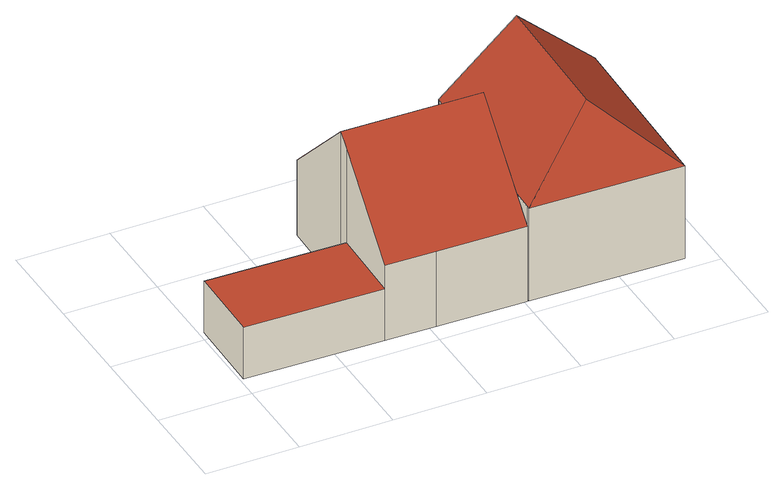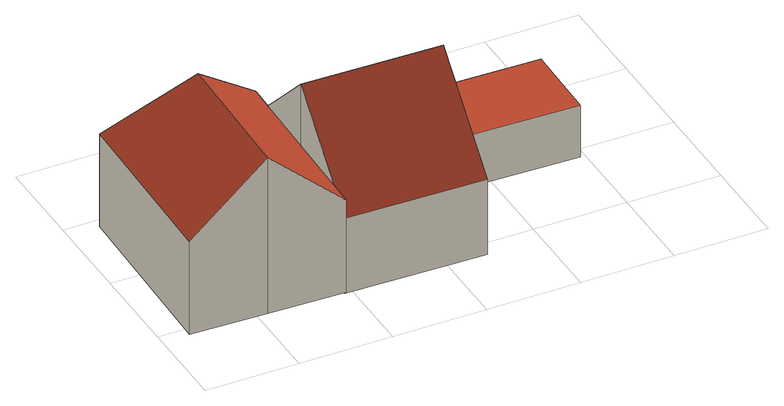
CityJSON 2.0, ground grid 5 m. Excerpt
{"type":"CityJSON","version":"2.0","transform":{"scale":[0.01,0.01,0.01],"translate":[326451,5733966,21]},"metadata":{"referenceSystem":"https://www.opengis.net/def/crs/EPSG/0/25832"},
"CityObjects":{
"building1":{"type":"Building","attributes":{"Gemeindeschluessel":"05170012","Geometrietyp2DReferenz":"3000","function":"31001_1010"},"address":[{"country":"Germany","locality":"Hamminkeln","thoroughfareNumber":"4","thoroughfareName":"Alte Poststraße"}],"children":["building1-1","building1-2"]},
"building1-1":{"type":"BuildingPart","attributes":{"roofType":"3100","measuredHeight":9.05},"parents":["building1"],"geometry":[{"type":"MultiSurface","lod":"2","boundaries":[[[0,1,2,3]],[[4,5,1,0]],[[6,7,5,4]],[[8,9,7,6]],[[10,11,9,8]],[[12,13,11,10]],[[14,15,13,12]],[[3,14,12,10,8,0]],[[6,4,0,8]],[[2,1,5,7,9,11,13,15]],[[3,16,17,14]],[[2,15,17,16]]],"semantics":{"surfaces":[{"type":"WallSurface"},{"type":"RoofSurface"},{"type":"GroundSurface"},{"type":"ClosureSurface"}],"values":[0,0,0,0,0,0,0,1,1,2,0,3]}}]},
"building1-2":{"type":"BuildingPart","attributes":{"roofType":"1000","measuredHeight":2.98},"parents":["building1"],"geometry":[{"type":"Solid","lod":"2","boundaries":[[[[18,19,20,21]],[[16,2,19,18]],[[21,20,15,17]],[[16,18,21,17]],[[19,2,15,20]],[[16,17,15,2]]]],"semantics":{"surfaces":[{"type":"WallSurface"},{"type":"RoofSurface"},{"type":"GroundSurface"},{"type":"ClosureSurface"}],"values":[[0,0,0,1,2,3]]}}]},
"building2":{"type":"Building","attributes":{"Geometrietyp2DReferenz":"3000","Gemeindeschluessel":"05170012","function":"31001_1010","roofType":"5000","measuredHeight":9.01},"address":[{"country":"Germany","locality":"Hamminkeln","thoroughfareNumber":"4","thoroughfareName":"Alte Poststraße"}],"geometry":[{"type":"Solid","lod":"2","boundaries":[[[[22,23,24,25]],[[26,27,23,22]],[[28,29,27,26]],[[30,31,29,28]],[[32,33,31,30]],[[34,35,33,32]],[[25,24,35,34]],[[30,28,26,22,25,36]],[[25,34,36]],[[34,32,30,36]],[[23,27,29,31,33,35,24]]]],"semantics":{"surfaces":[{"type":"WallSurface"},{"type":"RoofSurface"},{"type":"GroundSurface"}],"values":[[0,0,0,0,0,0,0,1,1,1,2]]}}]}
},
"vertices":[
[777,598,976],[777,598,71],[776,539,71],[776,539,919],[789,1085,505],[789,1085,71],[1541,1073,505],[1541,1073,71],[1529,584,976],[1529,584,71],[1516,95,505],[1516,95,71],[1037,105,505],[1037,105,71],[765,111,505],[765,111,71],[776,539,369],[765,111,369],
[25,558,369],[25,558,71],[18,126,71],[18,126,369],
[1516,95,621],[1516,95,84],[1516,79,84],[1516,79,620],[1541,1073,620],[1541,1073,84],[1542,1085,620],[1542,1085,84],[1952,1074,985],[1952,1074,84],[2363,1062,620],[2363,1062,84],[2338,63,620],[2338,63,84],[1932,296,985]
]}
